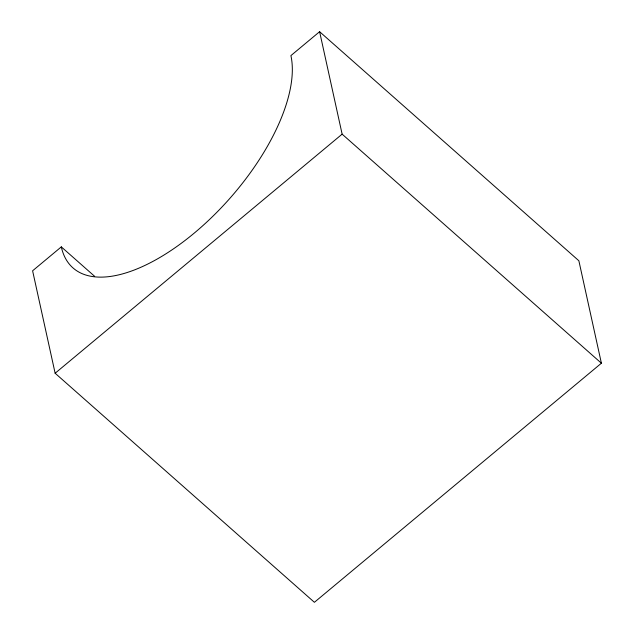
<?xml version="1.0" encoding="UTF-8"?>
<svg xmlns="http://www.w3.org/2000/svg" width="634" height="634" viewBox="0 0 634 634"><rect width="100%" height="100%" fill="white"/><g stroke="black" fill="none" stroke-linecap="round" stroke-linejoin="round"><path stroke-width="0.95" d="M61.308 246.88L32.603 270.789L55.134 373.236L314.393 602.3L601.397 363.211L578.866 260.764L319.607 31.7L290.903 55.61A155.75 71.476 -48.5 0 1 194.123 233.201A155.75 71.476 -48.5 0 1 61.308 246.88L94.64 276.329M55.134 373.236L342.13 134.146L319.607 31.7M342.13 134.146L601.397 363.211"/></g></svg>
